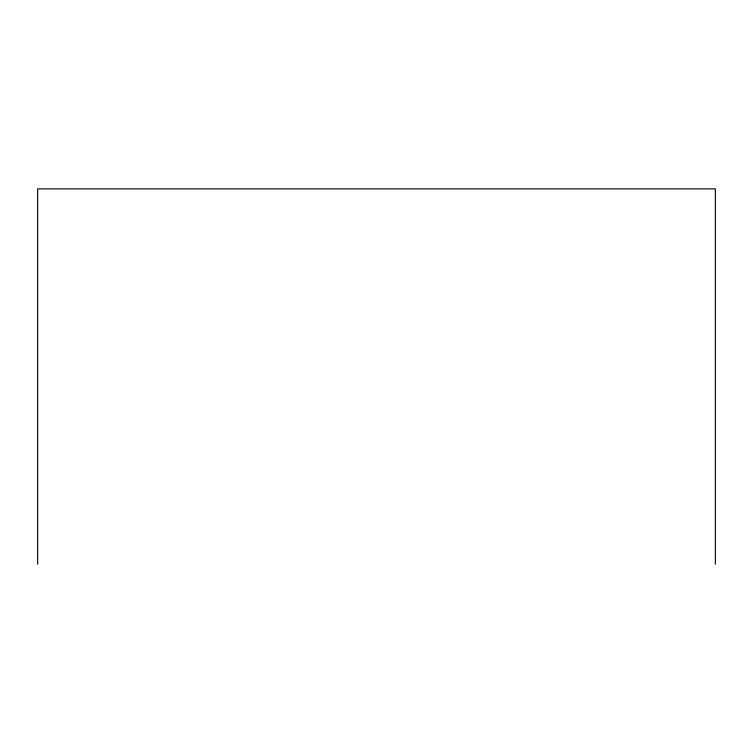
<?xml version="1.0" encoding="UTF-8"?>
<svg xmlns="http://www.w3.org/2000/svg" width="753" height="753" viewBox="0 0 753 753"><rect width="100%" height="100%" fill="white"/><g stroke="black" fill="none" stroke-linecap="round" stroke-linejoin="round"><path stroke-width="1.13" d="M715.35 564.129L715.35 188.871L37.65 188.871L37.65 564.129"/></g></svg>
